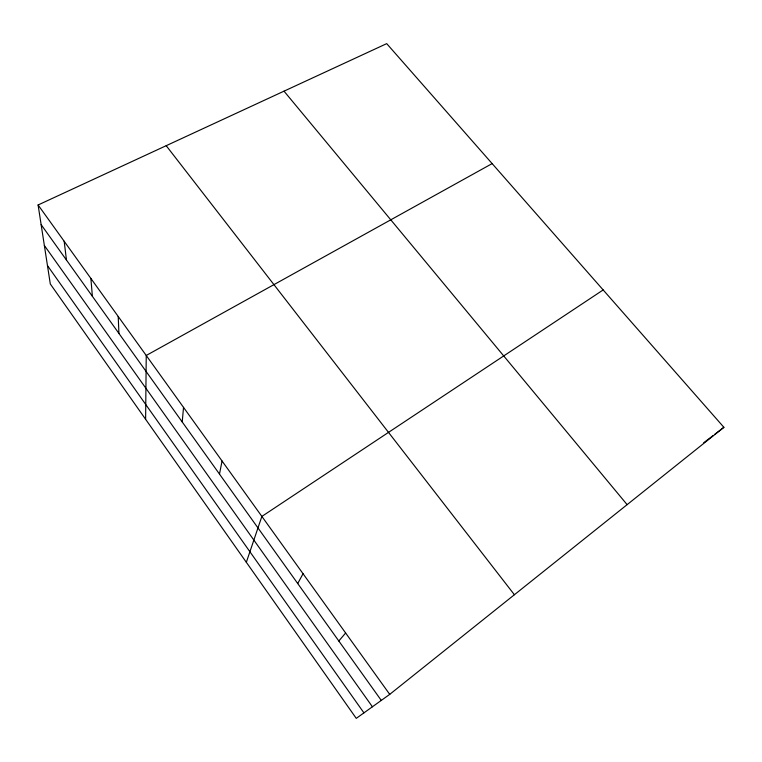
<?xml version="1.0" encoding="UTF-8"?>
<svg xmlns="http://www.w3.org/2000/svg" width="762" height="762" viewBox="0 0 762 762"><rect width="100%" height="100%" fill="white"/><g stroke="black" fill="none" stroke-linecap="round" stroke-linejoin="round"><path stroke-width="1.14" d="M145.618 419.291L146.237 355.473L492.138 163.601M182.213 421.957L183.537 407.384M219.485 474.097L222.056 461.01M246.336 562.289L261.871 516.417L603.161 289.941M297.723 583.54L303.047 573.719M338.804 641.004L345.634 632.993M389.725 694.363L723.9 427.32L386.705 43.634L38.1 204.978L50.302 283.959L356.264 718.366L389.725 694.363L38.1 204.978M703.726 442.732L712.908 435.712M714.746 434.311L723.9 427.32M284.016 91.164L627.126 504.654M166.202 145.694L514.398 594.731M41.138 224.628L381.286 700.411M44.358 245.488L372.408 706.784M47.473 265.614L363.922 712.87M64.17 241.259L66.465 260.061M90.869 278.416L92.383 296.313M118.215 316.478L118.92 333.423"/></g></svg>
